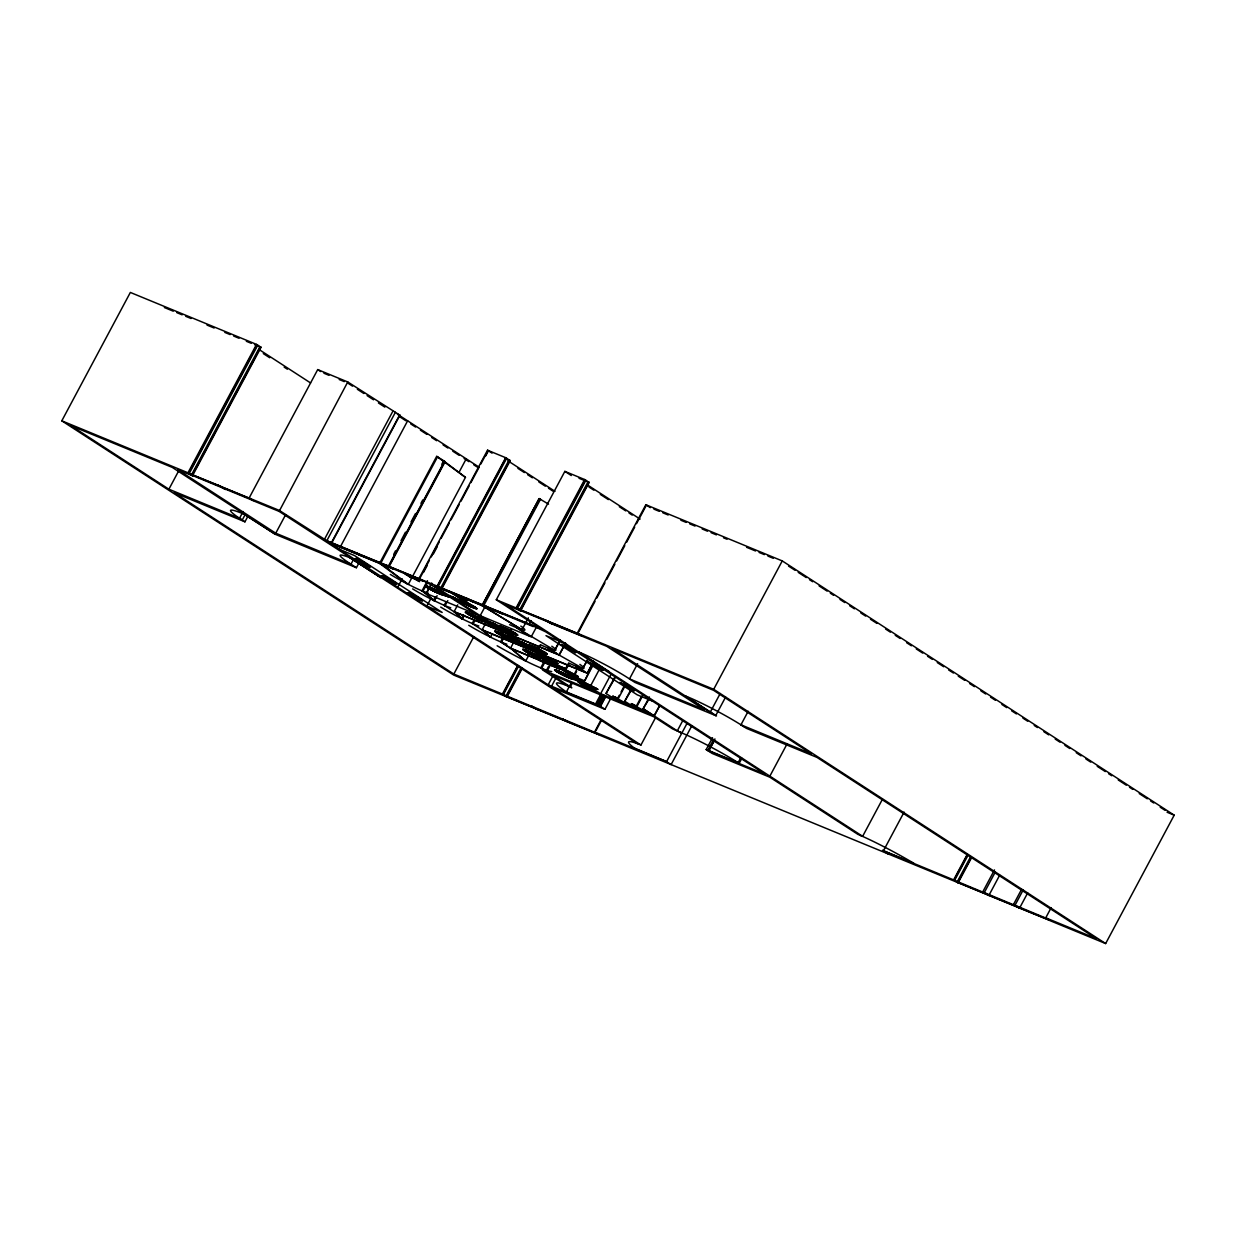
<?xml version="1.0" encoding="UTF-8"?>
<svg xmlns="http://www.w3.org/2000/svg" width="1236" height="1236" viewBox="0 0 1236 1236"><rect width="100%" height="100%" fill="white"/><g stroke="black" fill="none" stroke-linecap="round" stroke-linejoin="round"><path stroke-width="1.5" d="M655.374 717.992L640.943 745.03L636.339 743.13L279.12 511.395L347.749 381.97L399.923 415.203L331.372 543.608L279.197 510.36L221.043 486.551M535.682 708.738L453.751 675.088L61.8 420.827L130.352 292.438L256.516 344.396L261.043 347.331L192.492 475.721L177.783 469.665L275.752 533.21L350.978 564.203L356.416 567.726L359.12 562.658M356.416 567.726L275.659 534.462L172.252 467.393L70.931 425.663L168.899 489.209L178.818 470.622M61.8 420.827L187.965 472.785L256.516 344.396M257.165 344.813L188.614 473.203L220.41 486.15L225.585 489.502L218.169 485.223M257.737 345.184L189.185 473.573L250.367 498.772M259.962 346.621L191.41 475.026L253.226 500.626M192.059 475.443L260.611 347.053M352.523 386.157L347.671 383.005L347.749 381.97L317.714 369.595L249.147 497.984L253.674 500.92L279.12 511.395M168.899 489.209L239.521 518.301L243.121 511.534M244.944 514.995L242.225 520.062A44.372 4.094 28.1 0 1 243.801 514.114L244.527 514.408M522.303 668.29L506.961 697.011L502.449 694.076L453.828 674.053L174.322 492.731L244.944 521.824L247.648 516.741M275.752 533.21L285.671 514.639M324.311 539.622L392.863 411.233M326.845 540.673L395.396 412.283M331.016 543.454L399.568 415.064M337.119 547.934L339.081 549.201L407.633 420.812M353.681 559.135L350.978 564.203A39.567 3.662 28.1 0 1 350.514 558.008M436.679 456.362L379.56 563.353L407.015 583.732L408.313 584.381L465.447 477.374L436.679 456.362L444.481 461.198L387.362 568.189L386.435 567.818L408.313 584.381M437.606 456.733L380.472 563.74L387.362 568.189M393.759 554.284L395.505 550.839M401.02 540.688L405.485 532.16M411.001 522.009L415.528 513.512M420.966 503.33L422.789 499.931M441.824 464.272L443.57 460.827L444.481 461.198M387.671 568.405L444.805 461.414M387.996 568.668L445.13 461.677M397.683 587.224L402.194 578.772M459.019 472.337L466.235 458.819M388.768 566.289L437.142 586.096L441.669 589.031L510.221 460.642L505.694 457.706L487.525 450.213L418.958 578.602L430.02 584.226L595.984 691.897L542.496 669.866L565.717 684.929L570.306 686.814L572.114 683.446M419.483 578.942L429.402 560.356M431.209 556.972L439.321 541.77M441.128 538.402L449.24 523.183M451.047 519.815L459.174 504.612M460.966 501.229L469.093 486.026M470.901 482.643L479.012 467.44M480.819 464.056L488.035 450.553M423.485 572.438L427.1 565.686M433.403 553.867L437.019 547.1M485.733 455.883L488.436 450.8M437.127 595.675L434.408 600.773L422.001 590.885L427.44 580.704M476.478 614.369L426.435 593.543L422.928 591.271L427.471 582.789M426.157 593.373L431.596 583.176M426.435 593.543L431.889 583.361M437.142 586.096L505.694 457.706M426.822 606.119L431.333 597.683M506.096 457.953L437.544 586.358L467.841 598.734L472.368 601.669M506.621 458.293L438.054 586.683L467.193 598.688M435.335 596.926L433.512 600.325L426.42 593.759M433.836 600.495L435.659 597.096M509.124 459.931L440.572 588.321L469.711 600.31M441.237 588.753L509.804 460.364M454.122 611.805L444.141 605.331L445.964 601.947M447.787 600.619L445.068 605.717L444.157 605.331M457.753 604.806L454.137 611.588L503.608 631.967M464.257 615.559L462.449 618.958L461.569 618.525L463.376 615.126M461.878 618.68L463.701 615.281M532.561 650.754L482.164 629.989L472.183 623.531L474.006 620.132M482.025 605.594L539.159 498.602L482.025 605.594L521.994 629.742L528.344 617.845M482.658 605.98L486.273 599.182M488.096 595.783L496.254 580.503M498.062 577.104L513.481 548.228M515.304 544.844L523.461 529.549M525.269 526.15L533.427 510.87M535.25 507.471L539.777 498.989M474.918 620.503L473.11 623.902L472.198 623.531M483.384 606.227L540.503 499.236M485.671 605.516L480.171 615.683L531.171 636.88L536.64 626.714M453.828 674.053L473.682 636.895M499.066 611.712L541.399 629.031L496.3 599.769L564.852 471.38L584.659 479.537L589.17 482.457L520.619 610.862L505.416 604.605L862.635 836.324L882.489 799.167M485.81 622.99L482.179 629.788L531.65 650.167M492.299 633.759L490.491 637.158L482.519 630.144L490.491 637.158L489.595 636.71M496.3 599.769L516.092 607.927L584.659 479.537M585.277 479.939L516.725 608.328L547.085 620.688L552.276 624.056M585.864 480.31L517.312 608.715L578.494 633.913M561.02 669.217L510.545 648.328L500.565 641.855L503.299 636.756M500.58 641.855L501.492 642.241L503.299 638.842M588.089 481.762L519.537 610.151L580.719 635.35M520.171 610.569L588.722 482.179M510.931 628.769L508.212 633.867L557.39 654.107L548.305 648.236L549.232 648.606L559.213 655.08L565.594 643.199M508.629 634.037L511.349 628.939M501.492 642.241L510.561 648.112L514.191 641.33M531.063 620.657L529.255 624.025L545.926 631.967L765.254 774.246L707.703 750.546M502.449 694.076L517.776 665.354M518.178 665.617L502.851 694.338L532.5 706.668M503.361 694.663L518.703 665.957M521.206 667.579L505.879 696.301L535.003 708.29M506.544 696.733L521.87 668.012M525.717 661.028L529.348 654.23M539.885 645.269L536.254 652.052L585.431 672.307L576.362 666.42L577.274 666.807L587.285 673.28L593.589 661.368M536.687 652.237L540.302 645.439M545.941 671.287L540.735 667.904L544.334 661.152M540.735 667.904L541.646 668.29L545.261 661.523M560.124 640.109L554.686 650.306L517.281 628.104L529.302 635.907M540.611 644.775A29.803 2.75 28.1 0 0 554.809 650.337L560.371 640.14M546.853 669.603L548.645 666.219M550.468 664.906L546.868 671.673L541.646 668.29M509.124 634.454L559.089 655.034L565.439 643.137M556.725 660.781L554.918 664.165L566.289 669L568.993 663.933M552.677 676.401L548.166 684.837L600.464 706.389L605.872 696.239M1051.156 907.688L1045.749 917.823L1050.276 920.758L1105.648 943.562L1174.2 815.173L782.249 560.912L645.841 504.736L577.289 633.126L581.801 636.061M578.788 631.828L595.01 601.407M596.818 598.039L604.945 582.836M606.737 579.452L614.864 564.249M616.671 560.866L624.783 545.663M626.59 542.28L634.701 527.077M636.509 523.693L646.428 505.122M551.55 686.243L556.061 677.791M565.655 668.583L568.359 663.516M577.784 667.625L573.272 676.077L584.659 680.912L594.578 662.326M574.817 674.794L576.625 671.426M570.924 683.477L566.412 691.928L567.463 692.608M588.351 658.34L582.728 668.491L588.429 658.325M593.481 661.337L587.285 673.28L537.166 652.639M593.944 661.909L584.659 680.912M590.02 686.922L600.82 666.652M470.375 600.758L434.624 586.127L600.588 693.798L611.418 673.527M680.619 732.253L681.376 732.732L672.693 728.977L653.999 716.865L551.611 674.701L571.82 687.803L569.379 686.613A48.745 4.496 28.1 0 0 566.412 691.928L595.582 703.948L601.005 693.813M596.648 704.628L602.056 694.493M602.535 696.749L598.023 705.2L597.266 704.705L602.674 694.57M598.301 703.423L600.093 700.055M597.266 704.705L598.966 705.401L604.373 695.265M626.235 683.724L617.212 700.627L606.011 693.504L615.034 676.617M615.683 676.88L606.011 693.504M600.248 706.297L605.655 696.146M552.662 687.757L604.976 709.309L611.279 697.475M986.869 894.54L599.089 734.941L594.562 732.006L600.881 720.186M595.984 730.661L601.391 720.526M616.563 700.348L619.267 695.281M621.075 691.913L625.586 683.462M637.606 663.701L629.495 678.904L634.918 682.426L716.525 715.938L685.671 696.084M643.153 694.817L635.937 708.336L624.736 701.229L631.951 687.71M632.6 687.973L624.736 701.229M636.185 706.374L641.608 696.239M653.659 715.629L643.106 708.784L649.425 696.965M643.106 708.784L649.163 698.927M659.499 705.694L654.091 715.829L677.297 730.878L682.705 720.742M600.588 693.798L654.308 715.907L659.715 705.771M594.562 732.006L666.575 761.67L687.324 722.813M691.851 725.748L671.102 764.605L666.575 761.67M547.687 621.075L713.697 689.302L782.249 560.912M710.252 712.152L720.171 693.581M725.594 697.089L715.675 715.675L612.284 648.606L713.605 690.337L811.573 753.883L740.951 724.806L748.166 711.287M862.635 836.324L858.031 834.439L769.75 777.166L712.199 753.466L706.189 749.572L712.508 737.737M706.189 749.572L707.873 750.267L713.296 740.117M714.949 738.927L708.63 750.746L707.873 750.267M710.762 751.812L708.954 750.638L714.377 740.503M740.843 757.575L738.139 762.643L708.954 750.638M741.894 758.271L739.19 763.338L738.139 762.643A48.745 4.496 28.1 0 0 679.985 732.16L680.742 732.654L677.544 730.986M769.858 776.146L787.008 744.041M883.354 850.955L904.103 812.098M883.292 850.801L953.636 879.893L967.155 854.555M967.556 854.802L954.037 880.156L983.686 892.485M954.547 880.48L968.082 855.142M970.584 856.78L957.066 882.118L986.189 894.107M957.73 882.55L971.264 857.212M971.681 857.475L958.147 882.828L953.636 879.893M1017.599 907.209L987.286 894.818L982.759 891.882L994.486 869.928M982.759 891.882L984.335 892.531L995.165 872.261M999.677 875.196L988.862 895.467L984.335 892.531M1049.75 920.418L1018 907.471L1013.474 904.536L1021.585 889.333M1013.474 904.536L1015.05 905.185L1023.161 889.982M1027.688 892.917L1019.561 908.12L1015.05 905.185M382.418 575.682L383.454 576.857M612.932 696.115L632.353 706.868M498.371 626.667L499.73 627.316L496.887 625.648M496.517 625.555L499.05 626.899L496.996 625.833M525.068 644.157L527.617 645.748M525.903 644.636C529.379 646.289 528.514 646.026 528.189 645.887M357.281 560.464C359.83 561.577 354.717 559.151 357.297 560.263M361.885 562.256L363.369 562.967L361.885 562.334M388.351 579.437L389.834 580.147L388.351 579.499M413.782 595.86L415.095 596.617L414.4 596.107M442.843 593.744L444.651 594.562L439.104 591.333L450.321 597.405M456.996 599.815L459.359 601.159L451.912 596.555L452.762 597.189M485.686 621.121L483.291 620.009L485.161 620.92M486.536 621.77L485.516 621.105M485.671 621.337L487.386 622.171L481.546 618.757M509.232 636.818L515.335 640.418M518.826 642.735L513.852 639.584M515.937 640.82L516.324 641.268M516.694 641.252L515.088 640.263M539.128 656.084L537.042 654.925L543.098 658.649M543.716 659.051L544.782 659.499L539.869 656.61M573.937 677.606L568.869 675.489L579.39 681.206M574.925 679.151L575.482 679.275M575.312 679.522L576.625 679.985L574.941 679.012M633.342 689.271L632.199 688.514M578.324 676.633L570.924 674.547M496.177 625.014L492.036 622.805L496.733 625.03M447.834 596.339L445.161 594.98M396.292 584.056L395.798 583.176M559.97 669.279L538.185 659.715M554.809 650.337L555.613 650.321A29.803 2.75 28.1 0 0 551.812 646.212M513.141 638.95L512.569 638.44M539.267 656.146L540.595 656.64M443.709 594.207C448.189 596.586 441.87 592.909 444.141 594.022M455.914 599.244L457.691 600.109M526.335 644.868L527.602 645.439M573.458 678.379L574.416 678.734M570.785 676.262L575.25 679.12M383.747 577.629L382.897 577.088L387.084 579.02L381.476 576.254M466.791 601.113L459.22 597.776M514.562 640.835L521.685 643.693M543.376 659.375L550.097 662.125M577.243 676.046C564.945 673.404 550.854 661.013 577.274 675.984M449.811 595.953L456.408 599.197M487.756 622.604L483.74 619.9M499.746 627.548L492.546 622.99L493.288 623.485M517.142 641.669L513.141 638.997L514.748 640.001M545.478 659.916L541.569 657.475M356.509 558.641L355.458 558.502L356.988 559.692M382.975 575.806L381.939 575.667L384.612 577.675M408.622 592.446L410.259 594.315M452.901 597.266L448.992 595.428M537.042 654.925L542.171 657.784L540.565 657.073M455.111 598.363L455.976 598.564M487.494 622.542L483.06 621.322A15.821 1.468 28.1 0 1 474.176 617.506A9.78 0.896 28.1 0 1 470.483 615.574A9.811 0.912 28.1 0 1 467.162 613.612A9.811 0.912 28.1 0 1 465.369 612.268A9.78 0.896 28.1 0 1 465.678 611.99A15.821 1.468 28.1 0 1 473.187 614.925L482.859 619.437M515.752 641.33L516.88 641.592L512.214 640.233A15.543 1.437 28.1 0 1 503.5 636.494A9.78 0.896 28.1 0 1 499.869 634.64A9.811 0.912 28.1 0 1 496.548 632.662A9.811 0.912 28.1 0 1 494.755 631.318A9.78 0.896 28.1 0 1 495.08 631.055A15.821 1.468 28.1 0 1 502.589 633.975L512.816 638.749L509.016 636.741L510.082 637.421M526.088 644.064L525.115 643.894L529.626 645.146A15.543 1.437 28.1 0 1 538.34 648.9A9.78 0.896 28.1 0 1 541.955 650.754A9.811 0.912 28.1 0 1 545.277 652.732M543.794 659.514L546.853 660.92M575.621 680.078L576.749 680.356L572.067 678.997A15.543 1.437 28.1 0 1 563.353 675.242A9.486 0.881 28.1 0 1 559.784 673.388A9.517 0.881 28.1 0 1 556.586 671.488A9.517 0.881 28.1 0 1 554.871 670.206A9.486 0.881 28.1 0 1 555.18 669.943A15.543 1.437 28.1 0 1 562.55 672.817M445.176 594.84L446.876 595.814L444.821 594.871M456.331 599.367L458.031 600.078M484.095 620.225L484.991 620.843M544.736 659.437L542.944 658.51M572.392 677.637L574.23 678.796M384.195 577.923L383.763 577.444M494.477 624.242L495.389 624.597M522.488 642.426L525.053 643.771M525.485 644.033L519.105 640.928M453.705 597.776L454.106 597.93M539.483 656.362L540.904 657.042M541.136 657.135L542.465 658.031M570.151 676.262C568.699 675.536 575.451 678.842 569.255 675.953M572.531 677.436L571.696 677.081L573.89 678.193M484.682 619.808L485.501 620.333L480.649 618.278M524.296 643.122L521.468 641.886M447.525 596.324L446.66 595.814M455.203 598.425L459.514 599.645A15.543 1.437 28.1 0 1 468.228 603.4A9.78 0.896 28.1 0 1 471.843 605.254A9.811 0.912 28.1 0 1 475.18 607.231A9.811 0.912 28.1 0 1 476.957 608.575A9.78 0.896 28.1 0 1 476.648 608.838A15.821 1.468 28.1 0 1 469.139 605.918L459.529 601.345M487.432 622.496L482.828 621.183A15.543 1.437 28.1 0 1 474.099 617.428A9.486 0.881 28.1 0 1 470.545 615.574A9.517 0.881 28.1 0 1 467.332 613.674A9.517 0.881 28.1 0 1 465.617 612.392A9.486 0.881 28.1 0 1 465.926 612.129A15.543 1.437 28.1 0 1 473.295 615.003M488.035 622.681L489.425 623.686M495.976 624.891L500.271 626.111A15.543 1.437 28.1 0 1 508.985 629.866A9.486 0.881 28.1 0 1 512.554 631.72A9.811 0.912 28.1 0 1 515.937 633.697A9.811 0.912 28.1 0 1 517.73 635.041A9.78 0.896 28.1 0 1 517.405 635.304A15.821 1.468 28.1 0 1 509.912 632.384L500.302 627.811L503.083 629.155M544.86 659.746L540.256 658.433A15.543 1.437 28.1 0 1 531.542 654.678A9.486 0.881 28.1 0 1 527.973 652.824A9.811 0.912 28.1 0 1 524.589 650.847A9.811 0.912 28.1 0 1 522.797 649.503A9.78 0.896 28.1 0 1 523.122 649.24A15.821 1.468 28.1 0 1 530.63 652.16L539.607 656.44L537.444 655.389M511.55 634.547L499.498 628.089L505.261 630.468M539.56 652.732L533.998 648.869M516.03 641.546L522.457 644.188M529.085 646.582L523.755 643.23M369.101 566.66L370.491 567.015L368.313 565.269M395.566 583.825L396.679 584.211M421.229 600.464L422.233 600.65L421.445 599.815M428.459 593.311L421.615 590.731A29.803 2.75 28.1 0 1 411.773 586.142L404.388 582.357A29.803 2.75 28.1 0 1 390.313 574.416M483.168 619.39L480.016 618.154M487.988 623.361L494.415 626.003M476.911 617.598L473.373 615.961L474.995 616.888M477.498 618.124L474.918 616.872M534.91 648.205L539.081 650.337L535.528 648.73M534.354 654.848L530.785 653.241L534.972 655.374M572.376 650.059L571.434 649.441L576.254 652.191L573.01 650.399L573.859 650.723M526.32 644.589L525.037 643.863M527.988 645.81L527.278 645.408M543.114 658.587L542.218 658.278M444.172 593.434L439.738 591.55L441.932 592.909M357.93 560.82L360.618 561.839L356.416 559.831M482.828 619.53L484.497 620.379M356.123 558.487L357.467 559.012M382.588 575.652L383.933 576.192M409.579 592.816C405.825 591.611 413.21 596.648 407.123 592.878M456.208 595.845L462.588 598.471M489.765 621.893L493.442 623.593M493.952 623.577L495.574 624.489M494.029 623.933L496.239 625.061M494.848 624.489L496.733 625.864M497.969 626.235L499.591 627.285M559.089 655.034L583.006 668.537M527.324 645.269L529.471 646.691M526.381 645.625L533.859 648.792L532.824 648.282M528.39 646.243L531.202 647.849M164.373 307.517L173.256 311.178M176.81 312.646L182.155 314.84M185.709 316.308L191.039 318.502M207.03 325.083L214.152 328.019M224.813 332.407L230.143 334.601M233.697 336.068L239.042 338.262M246.335 341.275L251.248 343.299M254.508 344.643L261.043 347.331M323.925 373.226L329.008 375.327M339.189 379.514L344.288 381.615M579.035 478.286L589.17 482.457M653.921 509.124L659.267 511.333M662.836 512.801L668.182 514.995M680.835 520.217L686.165 522.411M689.719 523.879L695.049 526.072M702.172 528.993L707.502 531.202M711.055 532.654L716.386 534.864M723.493 537.784L727.062 539.251M746.606 547.301L755.505 550.962M759.058 552.43L764.389 554.624M767.942 556.092L773.272 558.286M399.923 415.203L397.389 414.168L479.182 467.223M504.937 458.463L510.221 460.642M1167.062 812.237L1174.2 815.173M327.246 540.935L357.544 553.311L362.071 556.246M357.992 553.604L388.259 565.964L392.785 568.9L386.683 565.315M468.29 599.027L498.556 611.387L503.083 614.323L496.98 610.739M327.756 541.26L356.895 553.264M358.471 553.913L387.61 565.903M389.17 566.551L419.885 579.205M468.768 599.336L497.907 611.341M499.468 611.975L530.182 624.628M330.275 542.898L359.413 554.887M360.974 555.536L390.112 567.54M391.688 568.189L422.959 581.198M471.271 600.959L500.41 612.963M501.986 613.612L533.257 626.621M360.078 555.319L328.838 542.558L640.943 745.03M390.808 567.988L360.51 555.597L355.983 552.662M501.105 613.411L470.808 601.02L466.281 598.085M409.008 576.393L415.389 579.035M339.081 549.201L354.438 555.536L442.179 612.453L426.435 605.964M439.104 591.333L440.387 592.09M453.195 597.112L454.833 598.039M454.524 597.838L453.365 597.482M441.097 592.461L444.991 593.975M561.345 641.963L545.988 635.644L637.204 694.817L652.546 701.136M454.925 599.305L457.335 600.294M354.871 558.996L357.42 560.263M358.1 561.082L359.691 561.731L358.749 561.129M578.463 651.882L579.236 652.191A39.567 3.662 28.1 0 1 629.495 678.904L704.721 709.881L606.752 646.335L550.02 623.129L544.844 619.761M383.886 577.428L381.352 576.161L386.157 578.911L385.215 578.293M482.256 618.618L484.018 619.344M489.147 621.461L490.908 622.187M480.897 618.463L479.614 617.691L481.376 618.68M274.67 533.952L243.801 514.114M485.532 620.889L487.926 621.878M493.01 623.964L494.771 624.69M608.606 671.426L609.379 671.751L579.236 652.191M599.522 667.656L598.579 667.054L603.384 669.788L600.85 668.521M485.655 621.399L487.169 622.171M493.643 625.509L486.66 622.635L493.149 626.976M500.719 630.097L494.06 627.332L501.476 630.592M454.137 611.805L504.52 632.554M511.055 637.297L512.816 638.023M517.946 640.14L519.707 640.866M509.016 636.741L514.902 639.383L514.083 638.857M510.931 637.513L514.13 639.599L512.059 638.425M515.211 639.985L516.972 640.712M522.102 642.828L523.863 643.554M516.169 641.19L517.096 641.592M528.761 648.282L522.287 645.609L529.518 648.776M539.004 653.844L558.502 663.717L551.055 661.662M538.371 654.925L540.008 655.59M538.958 655.698L541.136 656.393M537.815 655.374L538.324 655.698M539.035 656.053L541.244 657.181M543.485 658.325L545.246 659.051M550.87 662.635L544.767 660.117L550.406 663.856M555.551 664.582L566.289 669M558.857 666.729L578.371 676.602M557.173 666.714L551.071 664.195M557.946 667.224L550.19 663.886M510.561 648.112L559.676 668.352M578.618 679.537L597.034 688.792L592.013 687.525L583.176 681.886L598.131 689.41L590.684 687.355M570.847 676.633L574.755 678.147M571.233 676.895L574.601 678.827M573.489 677.791L575.25 678.518M576.47 680.171L578.68 681.5L575.25 679.491M584.628 684.528L577.892 681.778L585.246 686.583M585.385 685.022L579.251 682.504L585.4 686.66M591.704 689.116L585.601 686.598L592.461 689.611M638.641 744.072A55.079 5.083 28.1 0 0 634.454 748.12L665.972 761.299M914.007 863.439L882.489 850.275L887.881 853.875M1045.749 917.823L1096.517 938.742L816.996 757.405L746.374 728.328L740.951 724.806M533.597 707.007L563.199 719.321M564.373 719.692L595.474 732.608M984.783 892.825L1014.385 905.123M1015.559 905.509L1046.66 918.425M536.578 708.939L565.717 720.943M567.278 721.592L597.992 734.23M987.765 894.756L1016.904 906.76M1018.464 907.409L1049.179 920.048M566.412 721.391L536.1 709L531.573 706.065L537.675 709.649M598.564 734.601L566.814 721.654L562.287 718.719L568.375 722.303M632.847 704.211L635.35 705.462M614.616 696.718L617.135 697.969M459.885 598.27L465.508 600.418L459.437 596.416M367.988 566.181L369.487 566.814M394.454 583.346L395.953 583.995M576.13 652.114L570.522 649.348L573.257 650.244M633.465 689.456L629.263 687.448L632.6 688.823M451.804 596.571L456.826 599.568L455.868 599.228M514.392 639.893L515.767 640.48M414.663 596.478C417.196 597.513 411.557 594.84 415.049 596.463M465.416 603.23L468.954 604.867L465.215 603.106M509.603 624.659L518.471 628.552A29.803 2.75 28.1 0 0 523.801 630.205L524.589 630.205A29.803 2.75 28.1 0 0 520.804 626.08M357.08 558.857L358.78 559.63M383.546 576.022L385.246 576.795M409.193 592.662L410.893 593.434M505.385 630.53L498.17 627.347M441.654 592.847L432.785 588.645A15.543 1.437 28.1 0 0 425.416 585.771A9.486 0.881 28.1 0 0 425.107 586.034A9.517 0.881 28.1 0 0 426.837 587.332A9.517 0.881 28.1 0 0 430.02 589.217A9.486 0.881 28.1 0 0 433.589 591.071A15.543 1.437 28.1 0 0 442.318 594.825L446.922 596.138L442.55 594.964A15.821 1.468 28.1 0 1 433.666 591.132A9.78 0.896 28.1 0 1 429.974 589.217A9.811 0.912 28.1 0 1 426.652 587.239A9.811 0.912 28.1 0 1 424.86 585.895A9.78 0.896 28.1 0 1 425.169 585.632A15.821 1.468 28.1 0 1 432.677 588.568L439.877 591.766M457.691 600.449L461.09 602.349L459.313 601.19M499.035 627.208L501.43 628.63M529.641 646.845L539.251 651.418A15.821 1.468 28.1 0 0 546.76 654.338A9.78 0.896 28.1 0 0 547.069 654.076M571.418 677.019L562.442 672.739A15.821 1.468 28.1 0 0 554.933 669.804A9.78 0.896 28.1 0 0 554.624 670.066A9.811 0.912 28.1 0 0 556.416 671.411A9.811 0.912 28.1 0 0 559.738 673.388A9.78 0.896 28.1 0 0 563.431 675.304A15.821 1.468 28.1 0 0 572.299 679.136M545.014 656.687C536.779 654.029 562.38 667.347 555.675 661.94M456.687 599.429L455.033 598.641L457.505 600.248M459.607 601.376L462.326 602.689M445.454 595.196L445.856 595.072M361.7 562.04L362.503 562.411M362.55 562.504L361.684 562.21M509.51 637.065L511.472 638.193M529.719 646.876L532.438 648.189M389.185 579.9L387.749 579.066L388.537 579.545M514.902 640.31L515.736 640.897M543.778 659.082L541.739 658M574.755 679.074L575.59 679.645M481.376 618.386L485.887 621.152M366.551 565.485L368.374 566.335M393.033 582.65L394.84 583.516M420.487 600.155L415.203 597.421M418.68 599.29L422.619 600.82L417.459 597.142M523.322 642.921L524.342 643.338L523.74 642.813M505.122 630.252L512.94 635.242L506.25 632.6M516.895 627.857L517.776 628.29M433.527 600.341L434.408 600.773M465.447 477.374L443.647 460.873M460.92 600.572A9.131 0.85 28.1 0 1 461.244 600.588A12.437 1.143 28.1 0 1 462.388 600.99A20.178 1.869 28.1 0 1 466.729 602.905A10.707 0.989 28.1 0 1 469.34 604.188L470.53 604.759M432.09 590.097L432.538 590.375A11.078 1.02 28.1 0 0 435.242 591.689A20.549 1.9 28.1 0 0 439.676 593.651A12.793 1.19 28.1 0 0 440.881 594.053A9.502 0.881 28.1 0 0 441.252 594.068L440.727 593.45A12.87 1.19 28.1 0 0 439.29 592.477L439.043 592.322A12.87 1.19 28.1 0 0 437.482 591.333L435.211 590.051A9.502 0.881 28.1 0 0 432.894 588.877A12.793 1.19 28.1 0 0 430.978 587.996A20.549 1.9 28.1 0 0 427.61 586.729A11.078 1.02 28.1 0 0 426.667 586.559L428.676 588.212M501.677 627.038A9.131 0.85 28.1 0 1 502.001 627.054A12.437 1.143 28.1 0 1 503.145 627.44A20.178 1.869 28.1 0 1 507.486 629.356A10.707 0.989 28.1 0 1 510.113 630.638L510.87 630.993M530.677 645.903A9.502 0.881 28.1 0 1 531.047 645.918A9.131 0.85 28.1 0 1 531.341 646.088A12.437 1.143 28.1 0 1 532.484 646.49A20.178 1.869 28.1 0 1 536.841 648.39A10.707 0.989 28.1 0 1 539.452 649.673L541.059 650.476M481.762 620.426A9.502 0.881 28.1 0 1 481.391 620.41A12.793 1.19 28.1 0 1 480.186 620.009A20.549 1.9 28.1 0 1 475.752 618.046A11.078 1.02 28.1 0 1 473.048 616.733L470.53 615.404M501.986 635.52L502.449 635.783A11.078 1.02 28.1 0 0 505.153 637.112A20.549 1.9 28.1 0 0 509.587 639.058A12.793 1.19 28.1 0 0 510.792 639.475A9.502 0.881 28.1 0 0 511.163 639.491L510.561 638.904A12.87 1.19 28.1 0 0 509.186 637.9L508.954 637.73A12.87 1.19 28.1 0 0 507.393 636.756L507.054 636.602M530.028 653.705L530.491 653.968A11.078 1.02 28.1 0 0 533.179 655.296A20.549 1.9 28.1 0 0 537.629 657.243A12.793 1.19 28.1 0 0 538.819 657.66A9.502 0.881 28.1 0 0 539.19 657.676L538.602 657.104A12.87 1.19 28.1 0 0 537.227 656.084L536.98 655.93A12.87 1.19 28.1 0 0 535.435 654.941L533.875 654.091M561.855 674.269L562.303 674.547A11.078 1.02 28.1 0 0 565.006 675.86A20.549 1.9 28.1 0 0 569.441 677.822A12.793 1.19 28.1 0 0 570.646 678.224A9.502 0.881 28.1 0 0 571.017 678.24L570.399 677.56A12.87 1.19 28.1 0 0 569.054 676.648L568.807 676.494A12.87 1.19 28.1 0 0 567.247 675.505L566.397 675.057M554.361 661.105L555.906 661.94M543.346 659.421L551.009 664.335M358.394 559.475L360.371 560.433M384.859 576.64L386.837 577.598M410.506 593.28L412.484 594.238M502.032 635.582L500.796 634.902M596.154 666.328C593.574 665.231 598.765 667.641 596.138 666.528M632.585 689.024L634.871 690.213M498.278 626.714L497.212 626.158M485.841 621.6L484.79 621.044M542.264 657.83L543.315 658.386M472.214 616.3L471.364 615.852M366.938 565.64L363.09 563.616M529.657 653.55L526.799 651.975M391.364 581.785L393.403 582.82M561.468 674.114L559.383 672.987M488.992 623.516L487.216 622.357M518.27 642.504L516.617 641.422M546.312 660.704L544.643 659.607M431.287 589.726L427.084 587.224M540.704 661.044L557.961 668.151L556.911 667.425M359.985 560.279L362.133 561.391M386.451 577.444L388.598 578.556M412.098 594.083L414.245 595.196M444.805 594.964L443.786 594.392M511.689 631.457L513.728 632.569M514.191 640.093L514.948 640.171M500.765 634.918L498.402 633.558M409.394 594.269L408.529 593.635L412.731 595.659L410.074 594.81M464.52 603.245L466.636 604.404A9.131 0.85 28.1 0 0 468.815 605.501A12.437 1.143 28.1 0 0 470.638 606.335A20.178 1.869 28.1 0 0 473.929 607.571A10.707 0.989 28.1 0 0 474.84 607.741L473.45 606.459M506.405 630.36L507.393 630.87A9.131 0.85 28.1 0 0 509.572 631.967A12.437 1.143 28.1 0 0 511.41 632.801A20.178 1.869 28.1 0 0 514.701 634.037A10.707 0.989 28.1 0 0 515.597 634.207L513.898 632.724M535.744 649.394L536.748 649.904A9.131 0.85 28.1 0 0 538.927 651.001A12.793 1.19 28.1 0 0 540.951 651.975A20.549 1.9 28.1 0 0 544.334 653.241A11.078 1.02 28.1 0 0 545.261 653.411L544.118 652.314M505.462 635.69L505.107 635.458A9.502 0.881 28.1 0 0 502.789 634.284A12.793 1.19 28.1 0 0 500.874 633.419A20.549 1.9 28.1 0 0 497.505 632.152A11.078 1.02 28.1 0 0 496.578 631.982L498.587 633.635M435.412 590.159L436.184 590.592M477.637 617.49L475.721 616.409A9.502 0.881 28.1 0 0 473.403 615.234A12.793 1.19 28.1 0 0 471.488 614.354A20.549 1.9 28.1 0 0 468.12 613.102A11.078 1.02 28.1 0 0 467.177 612.917L467.872 613.705M533.689 653.983L533.149 653.643A9.502 0.881 28.1 0 0 530.831 652.469A12.793 1.19 28.1 0 0 528.915 651.604A20.549 1.9 28.1 0 0 525.547 650.337A11.078 1.02 28.1 0 0 524.62 650.167L525.748 651.264M566.521 675.088L564.976 674.223A9.502 0.881 28.1 0 0 562.658 673.048A12.793 1.19 28.1 0 0 560.742 672.168A20.549 1.9 28.1 0 0 557.359 670.901A11.078 1.02 28.1 0 0 556.432 670.731L557.127 671.519M476.076 616.64L475.705 616.44A9.131 0.85 28.1 0 0 473.527 615.327A12.437 1.143 28.1 0 0 471.688 614.493A20.178 1.869 28.1 0 0 468.398 613.257A10.707 0.989 28.1 0 0 467.502 613.102L467.702 613.566M533.504 653.875L533.133 653.674A9.131 0.85 28.1 0 0 530.955 652.577A12.437 1.143 28.1 0 0 529.132 651.743A20.178 1.869 28.1 0 0 525.825 650.507A10.707 0.989 28.1 0 0 524.929 650.337L525.516 651.094M565.315 674.454L564.96 674.253A9.131 0.85 28.1 0 0 562.766 673.141A12.437 1.143 28.1 0 0 560.943 672.307A20.178 1.869 28.1 0 0 557.652 671.071A10.707 0.989 28.1 0 0 556.741 670.901L556.957 671.38M365.269 564.775L361.267 562.565M389.556 580.781L391.735 581.94M417.382 598.579L413.38 596.37M506.667 630.468L505.107 629.603A12.87 1.19 28.1 0 1 503.546 628.614L503.299 628.46A12.87 1.19 28.1 0 1 501.94 627.564L501.26 626.915M535.837 649.394L534.446 648.637A12.87 1.19 28.1 0 1 532.886 647.649L532.639 647.494A12.87 1.19 28.1 0 1 531.295 646.598L531.573 646.722A12.499 1.159 28.1 0 0 533.01 647.664A12.499 1.159 28.1 0 0 534.616 648.699L535.126 648.993M505.833 635.891L507.208 636.648A12.499 1.159 28.1 0 1 508.83 637.714A12.499 1.159 28.1 0 1 510.267 638.672L510.916 639.259A9.131 0.85 28.1 0 1 510.483 639.29A12.437 1.143 28.1 0 1 509.34 638.904A20.178 1.869 28.1 0 1 504.999 636.988A10.707 0.989 28.1 0 1 502.372 635.706M470.622 615.404L469.742 614.941M534.23 654.292L535.435 654.941A12.499 1.159 28.1 0 1 536.872 655.914A12.499 1.159 28.1 0 1 538.309 656.857L538.927 657.413M505.663 630.684L511.58 634.516M405.022 574.014L419.637 581.631L412.191 576.949M540.565 660.966L539.329 660.194M361.746 561.237L365.732 563.492M388.212 578.402L390.421 579.591M413.859 595.041L416.068 596.231M465.184 603.601L464.334 603.137A12.87 1.19 28.1 0 1 462.774 602.148L462.527 601.994A12.87 1.19 28.1 0 1 461.183 601.098L460.858 600.835M512.847 632.106L514.083 632.786M470.252 615.204L469.356 614.725M457.181 599.769L458.973 600.727M526.072 644.898L526.922 645.223M514.547 640.124L512.693 639.058M542.589 658.325L540.719 657.258M573.55 678.564L573.813 678.518M388.15 579.39L389.417 579.947M644.605 710.885C651.017 714.47 631.658 706.668 632.26 704.273M626.389 703.377C632.847 706.899 613.535 699.252 614.029 696.764M387.733 579.73L389.943 580.951M441.638 592.368L442.704 593.048L441.237 592.214M494.415 623.794L495.389 624.365M482.256 618.788L481.746 618.572M477.482 617.444L477.822 617.598A12.499 1.159 28.1 0 1 479.444 618.664A12.499 1.159 28.1 0 1 480.881 619.622L481.159 619.746A12.87 1.19 28.1 0 0 479.8 618.834L479.553 618.68A12.87 1.19 28.1 0 0 477.992 617.691L477.652 617.536M511.534 637.776L512.214 638.209L511.21 637.668M572.067 676.973L571.217 676.54L572.005 677.034M568.977 675.567L569.734 676.061M566.737 675.258L567.077 675.397A12.499 1.159 28.1 0 1 568.699 676.478A12.499 1.159 28.1 0 1 570.12 677.421L570.769 678.023A9.131 0.85 28.1 0 1 570.337 678.054A12.437 1.143 28.1 0 1 569.193 677.668A20.178 1.869 28.1 0 1 564.852 675.752A10.707 0.989 28.1 0 1 562.241 674.47M506.188 629.696L509.742 631.302L505.987 629.572M437.142 591.179L437.312 591.271A12.499 1.159 28.1 0 1 438.935 592.307A12.499 1.159 28.1 0 1 440.371 593.265L441.19 593.852M436.401 591.241L432.863 589.603L436.602 591.364M533.782 648.915L540.765 653.257L527.54 646.289M506.312 636.648L502.774 635.01L506.497 636.787M566.165 675.412L562.627 673.774L566.366 675.536M472.446 605.856L473.326 606.335M527.308 652.222L525.779 651.341M559.135 672.801L556.849 671.395M363.569 562.272L367.339 564.512M390.035 579.437L392.198 580.657M415.682 596.076L420.812 599.228M472.801 606.057L475.149 607.911A11.078 1.02 28.1 0 1 474.222 607.741A20.549 1.9 28.1 0 1 470.839 606.474A12.793 1.19 28.1 0 1 468.938 605.609A9.502 0.881 28.1 0 1 466.621 604.435M469.525 614.771L468.66 614.292M558.78 672.585L557.065 671.55M539.159 498.602L548.552 504.133M482.751 605.856L521.994 629.742M521.283 645.238L514.578 640.866M571.588 649.673L561.02 644.342L575.559 652.824L574.539 651.65M598.718 667.285L588.151 661.94L602.705 670.437L601.669 669.263M630.329 687.788L619.761 682.442L634.315 690.939L633.28 689.765M526.629 651.82L525.501 651.156M543.114 658.448L543.886 658.85M573.952 678.703L572.608 677.915M362.071 562.365L361.283 561.947L362.951 562.766M391.812 580.503L395.165 582.589M603.261 669.711L597.652 666.946L601.839 668.877L600.294 667.795M458.587 597.575L452.252 593.465M411.743 578.185L405.779 574.307M514.222 632.925L515.906 634.377A11.078 1.02 28.1 0 1 514.979 634.207A20.549 1.9 28.1 0 1 511.611 632.94A12.793 1.19 28.1 0 1 509.695 632.075A9.502 0.881 28.1 0 1 507.378 630.901M498.262 633.435L496.996 632.631M500.07 627.656L501.847 628.8M529.425 646.691L531.202 647.834M447.138 596.185L448.915 597.312L446.706 595.999M480.171 617.985L483.384 619.993M788.583 566.119L795.011 570.275M798.224 572.361L806.258 577.567M809.472 579.653L812.685 581.739M819.097 585.91L827.131 591.117M830.345 593.203L833.558 595.288M839.986 599.445L844.806 602.581M849.611 605.702L854.431 608.823M860.859 612.994L865.679 616.115M870.499 619.251L876.927 623.408M885.563 629.016L890.399 632.168M895.25 635.304L900.102 638.456M906.56 642.643L911.411 645.795M916.262 648.931L922.72 653.118M927.572 656.27L932.407 659.406M937.259 662.558L943.717 666.745M948.568 669.897L953.419 673.033M958.271 676.185L964.729 680.372M969.58 683.523L974.416 686.66M980.89 690.862L985.725 693.999M990.577 697.15L995.428 700.287M1001.886 704.489L1006.737 707.625M1011.589 710.777L1016.425 713.914M1022.898 718.101L1027.734 721.252M1034.208 725.439L1037.437 727.54M1043.895 731.727L1048.746 734.879M1055.204 739.066L1060.055 742.218M1064.907 745.354L1069.743 748.506M1076.216 752.693L1081.052 755.845M1085.903 758.981L1090.755 762.133M1097.213 766.32L1105.293 771.558M1108.522 773.659L1111.751 775.76M1118.225 779.947L1126.29 785.184M1129.534 787.286L1132.763 789.387M1139.221 793.574L1147.302 798.811M1150.531 800.913L1153.76 802.998M1160.218 807.201L1165.069 810.337M645.841 504.736L650.352 507.656M588.49 485.624L640.093 519.089M564.852 471.38L571.295 475.551M589.016 487.046L593.852 490.182M600.294 494.369L608.344 499.591M619.313 506.714L625.771 510.901M629 512.986L632.214 515.088M508.027 460.889L554.964 491.325M517.915 468.382L524.358 472.554M527.571 474.655L532.407 477.791M538.85 481.963L545.308 486.15M548.521 488.235L553.357 491.372M487.525 450.213L492.036 453.149M357.374 389.294L363.847 393.496M367.077 395.597L373.535 399.784M378.386 402.936L384.859 407.123M399.413 416.563L405.871 420.765M410.723 423.917L415.574 427.053M420.425 430.205L426.899 434.392M431.75 437.544L436.602 440.696M443.06 444.883L447.911 448.035M452.762 451.186L459.236 455.373M464.087 458.525L468.938 461.677M473.79 464.813L477.019 466.914M317.714 369.595L320.727 371.557M259.189 349.603L310.576 382.944M263.299 353.589L269.726 357.745M284.172 367.123L287.385 369.209M713.697 689.302L1105.648 943.562M516.092 607.927L520.619 610.862M631.132 688.174L630.19 687.556L634.995 690.306L632.461 689.024M643.755 709.062L654.308 715.907M650.584 714.377L631.179 703.608L638.301 709.325M460.24 596.741L466.868 601.082M620.07 701.816L612.917 696.162M523.307 642.612L524.914 643.523M495.064 624.582L496.717 625.416M502.357 629.294L508.629 633.357M530.414 647.479L536.687 651.542M521.391 641.839L523.075 642.797M542.125 657.042L542.944 657.567L539.962 656.208M558.069 667.904L560.032 669.263M441.02 592.09L444.234 594.192M490.862 624.551L497.135 628.614M518.904 642.735L525.161 646.799M547.687 661.322L553.944 665.385M582.218 683.724L588.475 687.788M598.966 705.401L604.976 709.309M595.582 703.948L597.39 705.123M409.533 594.068L406.999 592.801L411.804 595.551L410.862 594.933M634.454 748.12L635.258 748.645M187.965 472.785L192.492 475.721M239.521 518.301L244.944 521.824M422.928 591.271L422.001 590.885M543.855 652.144L545.03 653.241A10.707 0.989 28.1 0 1 544.041 653.071A20.178 1.869 28.1 0 1 540.75 651.835A12.437 1.143 28.1 0 1 538.927 651.001A9.502 0.881 28.1 0 1 536.733 649.935M393.419 581.523L396.184 583.346M366.953 564.358L369.719 566.165M356.601 559.522L358.146 560.511M497.104 632.631L496.887 632.152A10.707 0.989 28.1 0 1 497.799 632.322A20.178 1.869 28.1 0 1 501.09 633.558A12.437 1.143 28.1 0 1 502.913 634.377A9.131 0.85 28.1 0 1 505.091 635.489M427.192 587.208L426.992 586.729A10.707 0.989 28.1 0 1 427.888 586.899A20.178 1.869 28.1 0 1 431.179 588.135A12.437 1.143 28.1 0 1 433.017 588.969A9.131 0.85 28.1 0 1 435.196 590.082M460.487 600.464L461.461 601.221A12.499 1.159 28.1 0 0 462.897 602.179A12.499 1.159 28.1 0 0 464.504 603.199M462.449 618.958L454.462 611.944L461.553 618.525M501.631 627.162L502.218 627.687A12.499 1.159 28.1 0 0 503.655 628.63A12.499 1.159 28.1 0 0 505.277 629.665M551.72 671.565A45.299 4.187 28.1 0 1 530.244 663.207L519.383 657.876A45.299 4.187 28.1 0 1 497.135 645.764M450.785 607.788A29.803 2.75 28.1 0 1 434.099 600.619L430.452 598.78A29.803 2.75 28.1 0 1 412.654 588.892M478.826 625.988A29.803 2.75 28.1 0 1 462.14 618.819L458.494 616.98A29.803 2.75 28.1 0 1 440.696 607.092M568.653 662.975A29.803 2.75 28.1 0 0 582.851 668.521L583.655 668.521A29.803 2.75 28.1 0 0 579.869 664.396M506.868 644.172A29.803 2.75 28.1 0 1 490.182 637.004L486.536 635.165A29.803 2.75 28.1 0 1 468.738 625.277M860.333 835.382A55.079 5.083 28.1 0 1 913.203 862.913M686.382 696.378A44.372 4.094 28.1 0 1 743.67 726.567M469.031 605.825A15.543 1.437 28.1 0 0 476.401 608.699A9.486 0.881 28.1 0 0 476.71 608.452A9.517 0.881 28.1 0 0 474.979 607.154M459.282 599.522A15.821 1.468 28.1 0 1 468.166 603.338A9.486 0.881 28.1 0 1 471.797 605.254A9.517 0.881 28.1 0 1 474.995 607.17M469.278 604.11A11.078 1.02 28.1 0 0 466.575 602.782A20.549 1.9 28.1 0 0 462.14 600.835A12.793 1.19 28.1 0 0 460.935 600.418A9.502 0.881 28.1 0 0 460.565 600.402M539.143 651.326A15.543 1.437 28.1 0 0 546.513 654.199A9.486 0.881 28.1 0 0 546.822 653.937M545.045 652.469A9.78 0.896 28.1 0 1 546.837 653.798M544.86 652.376A9.486 0.881 28.1 0 1 546.575 653.674M529.394 645.007A15.821 1.468 28.1 0 1 538.263 648.838A9.486 0.881 28.1 0 1 541.893 650.754A9.517 0.881 28.1 0 1 545.107 652.654M539.39 649.595A11.078 1.02 28.1 0 0 536.687 648.282A20.549 1.9 28.1 0 0 532.252 646.335A12.793 1.19 28.1 0 0 531.047 645.918M509.804 632.291A15.543 1.437 28.1 0 0 517.158 635.165A9.486 0.881 28.1 0 0 517.467 634.902A9.517 0.881 28.1 0 0 515.736 633.605M500.039 625.972A15.821 1.468 28.1 0 1 508.923 629.804A9.78 0.896 28.1 0 1 512.616 631.72A9.517 0.881 28.1 0 1 515.767 633.62M510.035 630.561A11.078 1.02 28.1 0 0 507.347 629.248A20.549 1.9 28.1 0 0 502.897 627.301A12.793 1.19 28.1 0 0 501.708 626.884A9.502 0.881 28.1 0 0 501.337 626.868M540.487 658.572A15.821 1.468 28.1 0 1 531.604 654.74A9.78 0.896 28.1 0 1 527.911 652.824A9.517 0.881 28.1 0 1 524.759 650.924M530.414 653.906A10.707 0.989 28.1 0 0 533.04 655.188A20.178 1.869 28.1 0 0 537.382 657.088A12.437 1.143 28.1 0 0 538.525 657.49A9.131 0.85 28.1 0 0 538.85 657.506M530.738 652.253A15.543 1.437 28.1 0 0 523.369 649.379A9.486 0.881 28.1 0 0 523.06 649.642A9.517 0.881 28.1 0 0 524.79 650.939M512.446 640.372A15.821 1.468 28.1 0 1 503.562 636.555A9.486 0.881 28.1 0 1 499.931 634.64A9.517 0.881 28.1 0 1 496.717 632.724A9.517 0.881 28.1 0 1 495.018 631.441A9.486 0.881 28.1 0 1 495.327 631.194A15.543 1.437 28.1 0 1 502.697 634.068M472.986 616.656A10.707 0.989 28.1 0 0 475.597 617.938A20.178 1.869 28.1 0 0 479.954 619.854A12.437 1.143 28.1 0 0 481.098 620.24A9.131 0.85 28.1 0 0 481.407 620.256M432.476 590.298A10.707 0.989 28.1 0 0 435.087 591.58A20.178 1.869 28.1 0 0 439.444 593.496A12.437 1.143 28.1 0 0 440.588 593.883A9.131 0.85 28.1 0 0 440.897 593.898M568.189 648.359L569.873 649.286L568.189 648.359M626.93 686.474L628.614 687.386L626.93 686.474M350.684 558.131L349.973 557.822L380.827 577.675L350.684 558.131M511.781 648.9L510.854 648.452L525.825 661.121L511.735 648.885"/></g></svg>
